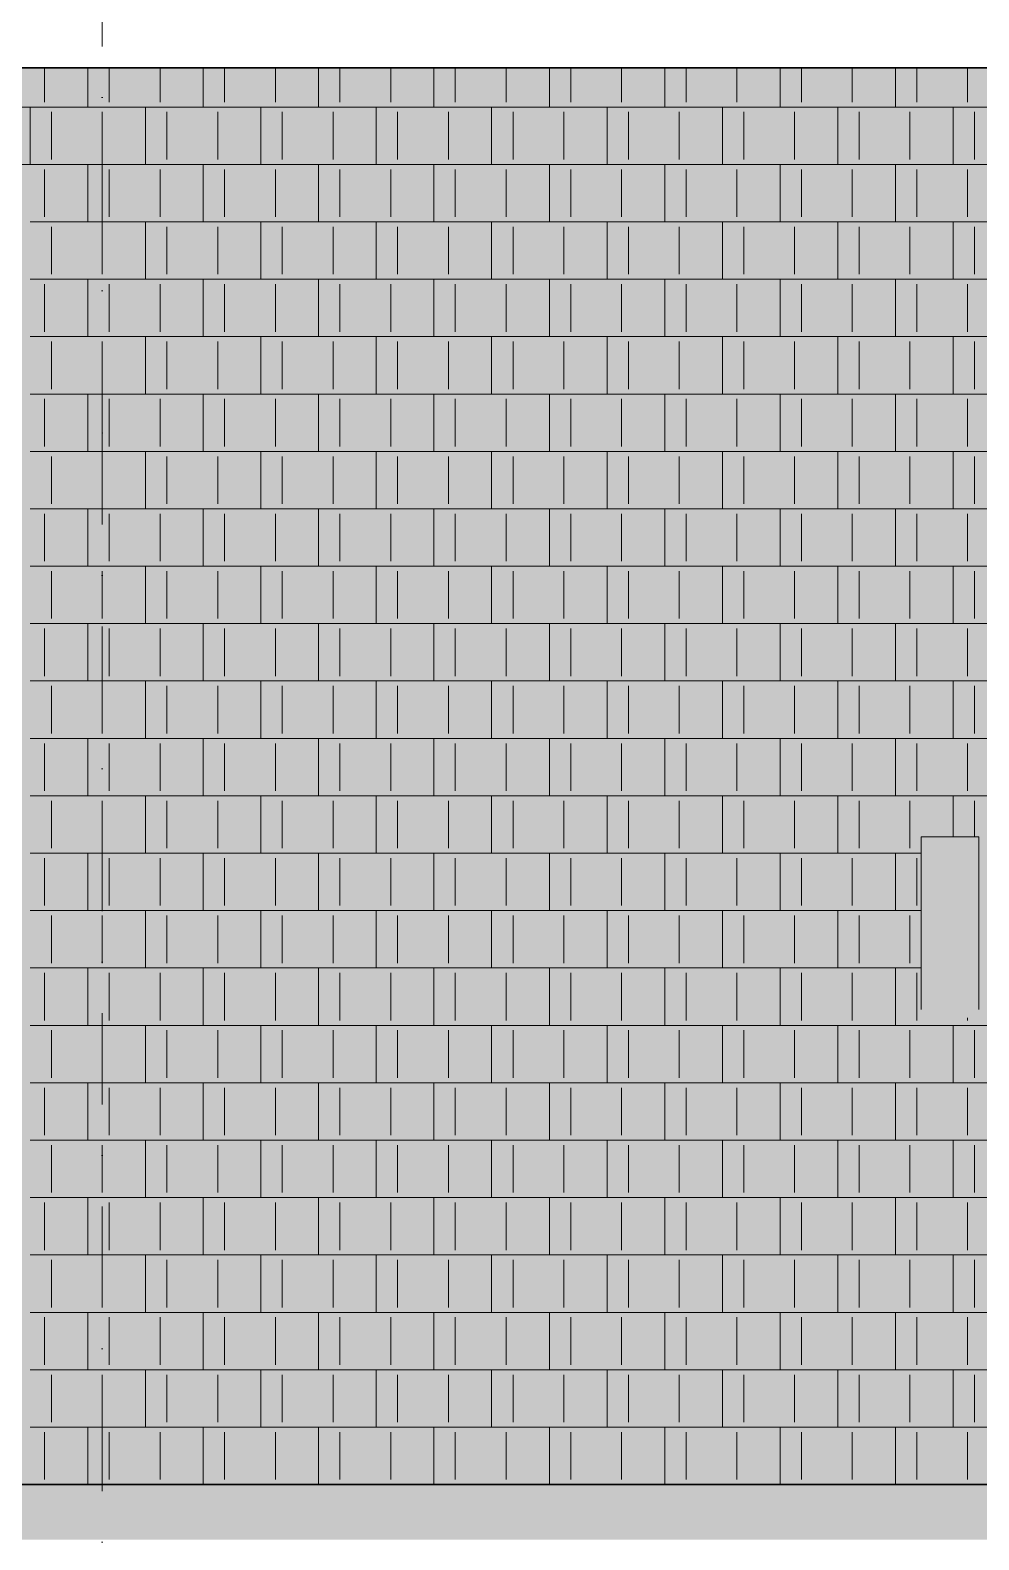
# Model space of a CAD drawing. Extents: x -1929 to 256751, y -18317 to 36108.
# Drawn here: x 225535 to 227180, y 13065 to 15683 of the extents above; entities that cross this region are included whole.
import ezdxf

# ---------------------------------------------------------------- set-up
doc = ezdxf.new("R2010")
doc.units = 0
doc.header["$LTSCALE"] = 5
doc.header["$MEASUREMENT"] = 0
doc.linetypes.add('- Осеви линии', pattern=[670.277762, 317.5, -176.388889, 0, -176.388874])
for name, color, linetype, lineweight in [('1', 8, 'Continuous', 13), ('41', 7, 'Continuous', 35), ('85', 252, 'Continuous', 20)]:
    doc.layers.add(name, color=color, linetype=linetype, lineweight=lineweight)
for name, color, linetype, lineweight, true_color in [('4', 7, 'Continuous', 20, 0x3e3e3e), ('65', 7, 'Continuous', 20, 0x4e4e4e), ('88', 7, 'Continuous', 20, 0x5e5e5e)]:
    doc.layers.add(name, color=color, linetype=linetype, lineweight=lineweight, true_color=true_color)
doc.layers.add('RGB colored ARCHICAD elements', color=7, linetype='Continuous')

# ---------------------------------------------------------------- blocks, each defined once
blk = doc.blocks.new('*X260')
at = {"layer": '1', "color": 250, "linetype": 'Continuous', "lineweight": 13, "true_color": 0x2a2a2a}
for p, q in [((237.504, 266.651), (237.504, 267.842)), ((239.004, 266.48), (239.004, 267.842)), ((239.744, 266.651), (239.744, 267.842)), ((241.504, 266.651), (241.504, 267.842)), ((243.004, 266.48), (243.004, 267.842)), ((243.744, 266.651), (243.744, 267.842)), ((245.504, 266.651), (245.504, 267.842)), ((247.004, 266.48), (247.004, 267.842)), ((247.744, 266.651), (247.744, 267.842)), ((249.504, 266.651), (249.504, 267.842)), ((251.004, 266.48), (251.004, 267.842)), ((251.744, 266.651), (251.744, 267.842)), ((253.504, 266.651), (253.504, 267.842)), ((255.004, 266.48), (255.004, 267.842)), ((255.744, 266.651), (255.744, 267.842)), ((257.504, 266.651), (257.504, 267.842)), ((259.004, 266.48), (259.004, 267.842)), ((259.744, 266.651), (259.744, 267.842)), ((261.504, 266.651), (261.504, 267.842)), ((263.004, 266.48), (263.004, 267.842)), ((263.744, 266.651), (263.744, 267.842)), ((265.504, 266.651), (265.504, 267.842)), ((267.004, 266.48), (267.004, 267.842)), ((267.744, 266.651), (267.744, 267.842)), ((269.504, 266.651), (269.504, 267.842)), ((237.004, 266.48), (229.004, 266.48)), ((245.004, 266.48), (237.004, 266.48)), ((237.004, 266.48), (237.004, 264.489)), ((237.744, 264.66), (237.744, 266.309)), ((239.504, 264.66), (239.504, 266.309)), ((241.004, 264.489), (241.004, 266.48)), ((241.744, 264.66), (241.744, 266.309)), ((243.504, 264.66), (243.504, 266.309)), ((253.004, 266.48), (245.004, 266.48)), ((245.004, 266.48), (245.004, 264.489)), ((245.744, 264.66), (245.744, 266.309)), ((247.504, 264.66), (247.504, 266.309)), ((249.004, 264.489), (249.004, 266.48)), ((249.744, 264.66), (249.744, 266.309)), ((251.504, 264.66), (251.504, 266.309)), ((261.004, 266.48), (253.004, 266.48)), ((253.004, 266.48), (253.004, 264.489)), ((253.744, 264.66), (253.744, 266.309)), ((255.504, 264.66), (255.504, 266.309)), ((257.004, 264.489), (257.004, 266.48)), ((257.744, 264.66), (257.744, 266.309)), ((259.504, 264.66), (259.504, 266.309)), ((269.004, 266.48), (261.004, 266.48)), ((261.004, 266.48), (261.004, 264.489)), ((261.744, 264.66), (261.744, 266.309)), ((263.504, 264.66), (263.504, 266.309)), ((265.004, 264.489), (265.004, 266.48)), ((265.744, 264.66), (265.744, 266.309)), ((267.504, 264.66), (267.504, 266.309)), ((277.004, 266.48), (269.004, 266.48)), ((269.004, 266.48), (269.004, 264.489)), ((269.744, 264.66), (269.744, 266.309)), ((229.004, 264.489), (237.004, 264.489)), ((237.004, 264.489), (245.004, 264.489)), ((239.004, 262.498), (239.004, 264.489)), ((243.004, 262.498), (243.004, 264.489)), ((245.004, 264.489), (253.004, 264.489)), ((247.004, 262.498), (247.004, 264.489)), ((251.004, 262.498), (251.004, 264.489)), ((253.004, 264.489), (261.004, 264.489)), ((255.004, 262.498), (255.004, 264.489)), ((259.004, 262.498), (259.004, 264.489)), ((261.004, 264.489), (269.004, 264.489)), ((263.004, 262.498), (263.004, 264.489)), ((267.004, 262.498), (267.004, 264.489)), ((269.004, 264.489), (277.004, 264.489)), ((237.504, 262.669), (237.504, 264.318)), ((239.744, 262.669), (239.744, 264.318)), ((241.504, 262.669), (241.504, 264.318)), ((243.744, 262.669), (243.744, 264.318)), ((245.504, 262.669), (245.504, 264.318)), ((247.744, 262.669), (247.744, 264.318)), ((249.504, 262.669), (249.504, 264.318)), ((251.744, 262.669), (251.744, 264.318)), ((253.504, 262.669), (253.504, 264.318)), ((255.744, 262.669), (255.744, 264.318)), ((257.504, 262.669), (257.504, 264.318)), ((259.744, 262.669), (259.744, 264.318)), ((261.504, 262.669), (261.504, 264.318)), ((263.744, 262.669), (263.744, 264.318)), ((265.504, 262.669), (265.504, 264.318)), ((267.744, 262.669), (267.744, 264.318)), ((269.504, 262.669), (269.504, 264.318)), ((245.004, 262.498), (237.004, 262.498)), ((237.744, 260.679), (237.744, 262.327)), ((239.504, 260.679), (239.504, 262.327)), ((241.004, 260.508), (241.004, 262.498)), ((241.744, 260.679), (241.744, 262.327)), ((243.504, 260.679), (243.504, 262.327)), ((253.004, 262.498), (245.004, 262.498)), ((245.004, 262.498), (245.004, 260.508)), ((245.744, 260.679), (245.744, 262.327)), ((247.504, 260.679), (247.504, 262.327)), ((249.004, 260.508), (249.004, 262.498)), ((249.744, 260.679), (249.744, 262.327)), ((251.504, 260.679), (251.504, 262.327)), ((261.004, 262.498), (253.004, 262.498)), ((253.004, 262.498), (253.004, 260.508)), ((253.744, 260.679), (253.744, 262.327)), ((255.504, 260.679), (255.504, 262.327)), ((257.004, 260.508), (257.004, 262.498)), ((257.744, 260.679), (257.744, 262.327)), ((259.504, 260.679), (259.504, 262.327)), ((269.004, 262.498), (261.004, 262.498)), ((261.004, 262.498), (261.004, 260.508)), ((261.744, 260.679), (261.744, 262.327)), ((263.504, 260.679), (263.504, 262.327)), ((265.004, 260.508), (265.004, 262.498)), ((265.744, 260.679), (265.744, 262.327)), ((267.504, 260.679), (267.504, 262.327)), ((277.004, 262.498), (269.004, 262.498)), ((269.004, 262.498), (269.004, 260.508)), ((269.744, 260.679), (269.744, 262.327)), ((237.004, 260.508), (245.004, 260.508)), ((237.504, 258.688), (237.504, 260.337)), ((239.004, 258.517), (239.004, 260.508)), ((239.744, 258.688), (239.744, 260.337)), ((241.504, 258.688), (241.504, 260.337)), ((243.004, 258.517), (243.004, 260.508)), ((243.744, 258.688), (243.744, 260.337)), ((245.004, 260.508), (253.004, 260.508)), ((245.504, 258.688), (245.504, 260.337)), ((247.004, 258.517), (247.004, 260.508)), ((247.744, 258.688), (247.744, 260.337)), ((249.504, 258.688), (249.504, 260.337)), ((251.004, 258.517), (251.004, 260.508)), ((251.744, 258.688), (251.744, 260.337)), ((253.004, 260.508), (261.004, 260.508)), ((253.504, 258.688), (253.504, 260.337)), ((255.004, 258.517), (255.004, 260.508)), ((255.744, 258.688), (255.744, 260.337)), ((257.504, 258.688), (257.504, 260.337)), ((259.004, 258.517), (259.004, 260.508)), ((259.744, 258.688), (259.744, 260.337)), ((261.004, 260.508), (269.004, 260.508)), ((261.504, 258.688), (261.504, 260.337)), ((263.004, 258.517), (263.004, 260.508)), ((263.744, 258.688), (263.744, 260.337)), ((265.504, 258.688), (265.504, 260.337)), ((267.004, 258.517), (267.004, 260.508)), ((267.744, 258.688), (267.744, 260.337)), ((269.004, 260.508), (277.004, 260.508)), ((269.504, 258.688), (269.504, 260.337)), ((245.004, 258.517), (237.004, 258.517)), ((237.744, 256.698), (237.744, 258.346)), ((239.504, 256.698), (239.504, 258.346)), ((241.004, 256.527), (241.004, 258.517)), ((241.744, 256.698), (241.744, 258.346)), ((243.504, 256.698), (243.504, 258.346)), ((253.004, 258.517), (245.004, 258.517)), ((245.004, 258.517), (245.004, 256.527)), ((245.744, 256.698), (245.744, 258.346)), ((247.504, 256.698), (247.504, 258.346)), ((249.004, 256.527), (249.004, 258.517)), ((249.744, 256.698), (249.744, 258.346)), ((251.504, 256.698), (251.504, 258.346)), ((261.004, 258.517), (253.004, 258.517)), ((253.004, 258.517), (253.004, 256.527)), ((253.744, 256.698), (253.744, 258.346)), ((255.504, 256.698), (255.504, 258.346)), ((257.004, 256.527), (257.004, 258.517)), ((257.744, 256.698), (257.744, 258.346)), ((259.504, 256.698), (259.504, 258.346)), ((269.004, 258.517), (261.004, 258.517)), ((261.004, 258.517), (261.004, 256.527)), ((261.744, 256.698), (261.744, 258.346)), ((263.504, 256.698), (263.504, 258.346)), ((265.004, 256.527), (265.004, 258.517)), ((265.744, 256.698), (265.744, 258.346)), ((267.504, 256.698), (267.504, 258.346)), ((277.004, 258.517), (269.004, 258.517)), ((269.004, 258.517), (269.004, 256.527)), ((269.744, 256.698), (269.744, 258.346)), ((237.004, 256.527), (245.004, 256.527)), ((237.504, 254.707), (237.504, 256.356)), ((239.004, 254.536), (239.004, 256.527)), ((239.744, 254.707), (239.744, 256.356)), ((241.504, 254.707), (241.504, 256.356)), ((243.004, 254.536), (243.004, 256.527)), ((243.744, 254.707), (243.744, 256.356)), ((245.004, 256.527), (253.004, 256.527)), ((245.504, 254.707), (245.504, 256.356)), ((247.004, 254.536), (247.004, 256.527)), ((247.744, 254.707), (247.744, 256.356)), ((249.504, 254.707), (249.504, 256.356)), ((251.004, 254.536), (251.004, 256.527)), ((251.744, 254.707), (251.744, 256.356)), ((253.004, 256.527), (261.004, 256.527)), ((253.504, 254.707), (253.504, 256.356)), ((255.004, 254.536), (255.004, 256.527)), ((255.744, 254.707), (255.744, 256.356)), ((257.504, 254.707), (257.504, 256.356)), ((259.004, 254.536), (259.004, 256.527)), ((259.744, 254.707), (259.744, 256.356)), ((261.004, 256.527), (269.004, 256.527)), ((261.504, 254.707), (261.504, 256.356)), ((263.004, 254.536), (263.004, 256.527)), ((263.744, 254.707), (263.744, 256.356)), ((265.504, 254.707), (265.504, 256.356)), ((267.004, 254.536), (267.004, 256.527)), ((267.744, 254.707), (267.744, 256.356)), ((269.004, 256.527), (277.004, 256.527)), ((269.504, 254.707), (269.504, 256.356)), ((245.004, 254.536), (237.004, 254.536)), ((241.004, 252.546), (241.004, 254.536)), ((253.004, 254.536), (245.004, 254.536)), ((245.004, 254.536), (245.004, 252.546)), ((249.004, 252.546), (249.004, 254.536)), ((261.004, 254.536), (253.004, 254.536)), ((253.004, 254.536), (253.004, 252.546)), ((257.004, 252.546), (257.004, 254.536)), ((269.004, 254.536), (261.004, 254.536)), ((261.004, 254.536), (261.004, 252.546)), ((265.004, 252.546), (265.004, 254.536)), ((277.004, 254.536), (269.004, 254.536)), ((269.004, 254.536), (269.004, 252.546)), ((237.744, 252.717), (237.744, 254.365)), ((239.504, 252.717), (239.504, 254.365)), ((241.744, 252.717), (241.744, 254.365)), ((243.504, 252.717), (243.504, 254.365)), ((245.744, 252.717), (245.744, 254.365)), ((247.504, 252.717), (247.504, 254.365)), ((249.744, 252.717), (249.744, 254.365)), ((251.504, 252.717), (251.504, 254.365)), ((253.744, 252.717), (253.744, 254.365)), ((255.504, 252.717), (255.504, 254.365)), ((257.744, 252.717), (257.744, 254.365)), ((259.504, 252.717), (259.504, 254.365)), ((261.744, 252.717), (261.744, 254.365)), ((263.504, 252.717), (263.504, 254.365)), ((265.744, 252.717), (265.744, 254.365)), ((267.504, 252.717), (267.504, 254.365)), ((269.744, 252.717), (269.744, 254.365)), ((237.004, 252.546), (245.004, 252.546)), ((237.504, 250.726), (237.504, 252.375)), ((239.004, 250.555), (239.004, 252.546)), ((239.744, 250.726), (239.744, 252.375)), ((241.504, 250.726), (241.504, 252.375)), ((243.004, 250.555), (243.004, 252.546)), ((243.744, 250.726), (243.744, 252.375)), ((245.004, 252.546), (253.004, 252.546)), ((245.504, 250.726), (245.504, 252.375)), ((247.004, 250.555), (247.004, 252.546)), ((247.744, 250.726), (247.744, 252.375)), ((249.504, 250.726), (249.504, 252.375)), ((251.004, 250.555), (251.004, 252.546)), ((251.744, 250.726), (251.744, 252.375)), ((253.004, 252.546), (261.004, 252.546)), ((253.504, 250.726), (253.504, 252.375)), ((255.004, 250.555), (255.004, 252.546)), ((255.744, 250.726), (255.744, 252.375)), ((257.504, 250.726), (257.504, 252.375)), ((259.004, 250.555), (259.004, 252.546)), ((259.744, 250.726), (259.744, 252.375)), ((261.004, 252.546), (269.004, 252.546)), ((261.504, 250.726), (261.504, 252.375)), ((263.004, 250.555), (263.004, 252.546)), ((263.744, 250.726), (263.744, 252.375)), ((265.504, 250.726), (265.504, 252.375)), ((267.004, 250.555), (267.004, 252.546)), ((267.744, 250.726), (267.744, 252.375)), ((269.004, 252.546), (277.004, 252.546)), ((269.504, 250.726), (269.504, 252.375)), ((245.004, 250.555), (237.004, 250.555)), ((237.744, 248.736), (237.744, 250.384)), ((239.504, 248.736), (239.504, 250.384)), ((241.004, 248.565), (241.004, 250.555)), ((241.744, 248.736), (241.744, 250.384)), ((243.504, 248.736), (243.504, 250.384)), ((253.004, 250.555), (245.004, 250.555)), ((245.004, 250.555), (245.004, 248.565)), ((245.744, 248.736), (245.744, 250.384)), ((247.504, 248.736), (247.504, 250.384)), ((249.004, 248.565), (249.004, 250.555)), ((249.744, 248.736), (249.744, 250.384)), ((251.504, 248.736), (251.504, 250.384)), ((261.004, 250.555), (253.004, 250.555)), ((253.004, 250.555), (253.004, 248.565)), ((253.744, 248.736), (253.744, 250.384)), ((255.504, 248.736), (255.504, 250.384)), ((257.004, 248.565), (257.004, 250.555)), ((257.744, 248.736), (257.744, 250.384)), ((259.504, 248.736), (259.504, 250.384)), ((269.004, 250.555), (261.004, 250.555)), ((261.004, 250.555), (261.004, 248.565)), ((261.744, 248.736), (261.744, 250.384)), ((263.504, 248.736), (263.504, 250.384)), ((265.004, 248.565), (265.004, 250.555)), ((265.744, 248.736), (265.744, 250.384)), ((267.504, 248.736), (267.504, 250.384)), ((277.004, 250.555), (269.004, 250.555)), ((269.004, 250.555), (269.004, 248.565)), ((269.744, 248.736), (269.744, 250.384)), ((237.004, 248.565), (245.004, 248.565)), ((237.504, 246.745), (237.504, 248.394)), ((239.004, 246.574), (239.004, 248.565)), ((239.744, 246.745), (239.744, 248.394)), ((241.504, 246.745), (241.504, 248.394)), ((243.004, 246.574), (243.004, 248.565)), ((243.744, 246.745), (243.744, 248.394)), ((245.004, 248.565), (253.004, 248.565)), ((245.504, 246.745), (245.504, 248.394)), ((247.004, 246.574), (247.004, 248.565)), ((247.744, 246.745), (247.744, 248.394)), ((249.504, 246.745), (249.504, 248.394)), ((251.004, 246.574), (251.004, 248.565)), ((251.744, 246.745), (251.744, 248.394)), ((253.004, 248.565), (261.004, 248.565)), ((253.504, 246.745), (253.504, 248.394)), ((255.004, 246.574), (255.004, 248.565)), ((255.744, 246.745), (255.744, 248.394)), ((257.504, 246.745), (257.504, 248.394)), ((259.004, 246.574), (259.004, 248.565)), ((259.744, 246.745), (259.744, 248.394)), ((261.004, 248.565), (269.004, 248.565)), ((261.504, 246.745), (261.504, 248.394)), ((263.004, 246.574), (263.004, 248.565)), ((263.744, 246.745), (263.744, 248.394)), ((265.504, 246.745), (265.504, 248.394)), ((267.004, 246.574), (267.004, 248.565)), ((267.744, 246.745), (267.744, 248.394)), ((269.004, 248.565), (277.004, 248.565)), ((269.504, 246.745), (269.504, 248.394)), ((245.004, 246.574), (237.004, 246.574)), ((237.744, 244.754), (237.744, 246.403)), ((239.504, 244.754), (239.504, 246.403)), ((241.004, 244.583), (241.004, 246.574)), ((241.744, 244.754), (241.744, 246.403)), ((243.504, 244.754), (243.504, 246.403)), ((253.004, 246.574), (245.004, 246.574)), ((245.004, 246.574), (245.004, 244.583)), ((245.744, 244.754), (245.744, 246.403)), ((247.504, 244.754), (247.504, 246.403)), ((249.004, 244.583), (249.004, 246.574)), ((249.744, 244.754), (249.744, 246.403)), ((251.504, 244.754), (251.504, 246.403)), ((261.004, 246.574), (253.004, 246.574)), ((253.004, 246.574), (253.004, 244.583)), ((253.744, 244.754), (253.744, 246.403)), ((255.504, 244.754), (255.504, 246.403)), ((257.004, 244.583), (257.004, 246.574)), ((257.744, 244.754), (257.744, 246.403)), ((259.504, 244.754), (259.504, 246.403)), ((269.004, 246.574), (261.004, 246.574)), ((261.004, 246.574), (261.004, 244.583)), ((261.744, 244.754), (261.744, 246.403)), ((263.504, 244.754), (263.504, 246.403)), ((265.004, 244.583), (265.004, 246.574)), ((265.744, 244.754), (265.744, 246.403)), ((267.504, 244.754), (267.504, 246.403)), ((277.004, 246.574), (269.004, 246.574)), ((269.004, 246.574), (269.004, 244.583)), ((269.744, 244.754), (269.744, 246.403)), ((237.004, 244.583), (245.004, 244.583)), ((239.004, 242.593), (239.004, 244.583)), ((243.004, 242.593), (243.004, 244.583)), ((245.004, 244.583), (253.004, 244.583)), ((247.004, 242.593), (247.004, 244.583)), ((251.004, 242.593), (251.004, 244.583)), ((253.004, 244.583), (261.004, 244.583)), ((255.004, 242.593), (255.004, 244.583)), ((259.004, 242.593), (259.004, 244.583)), ((261.004, 244.583), (269.004, 244.583)), ((263.004, 242.593), (263.004, 244.583)), ((267.004, 242.593), (267.004, 244.583)), ((269.004, 244.583), (277.004, 244.583)), ((237.504, 242.764), (237.504, 244.412)), ((239.744, 242.764), (239.744, 244.412)), ((241.504, 242.764), (241.504, 244.412)), ((243.744, 242.764), (243.744, 244.412)), ((245.504, 242.764), (245.504, 244.412)), ((247.744, 242.764), (247.744, 244.412)), ((249.504, 242.764), (249.504, 244.412)), ((251.744, 242.764), (251.744, 244.412)), ((253.504, 242.764), (253.504, 244.412)), ((255.744, 242.764), (255.744, 244.412)), ((257.504, 242.764), (257.504, 244.412)), ((259.744, 242.764), (259.744, 244.412)), ((261.504, 242.764), (261.504, 244.412)), ((263.744, 242.764), (263.744, 244.412)), ((265.504, 242.764), (265.504, 244.412)), ((267.744, 242.764), (267.744, 244.412)), ((269.504, 242.764), (269.504, 244.412)), ((245.004, 242.593), (237.004, 242.593)), ((237.744, 240.773), (237.744, 242.422)), ((239.504, 240.773), (239.504, 242.422)), ((241.004, 240.602), (241.004, 242.593)), ((241.744, 240.773), (241.744, 242.422)), ((243.504, 240.773), (243.504, 242.422)), ((253.004, 242.593), (245.004, 242.593)), ((245.004, 242.593), (245.004, 240.602)), ((245.744, 240.773), (245.744, 242.422)), ((247.504, 240.773), (247.504, 242.422)), ((249.004, 240.602), (249.004, 242.593)), ((249.744, 240.773), (249.744, 242.422)), ((251.504, 240.773), (251.504, 242.422)), ((261.004, 242.593), (253.004, 242.593)), ((253.004, 242.593), (253.004, 240.602)), ((253.744, 240.773), (253.744, 242.422)), ((255.504, 240.773), (255.504, 242.422)), ((257.004, 240.602), (257.004, 242.593)), ((257.744, 240.773), (257.744, 242.422)), ((259.504, 240.773), (259.504, 242.422)), ((269.004, 242.593), (261.004, 242.593)), ((261.004, 242.593), (261.004, 240.602)), ((261.744, 240.773), (261.744, 242.422)), ((263.504, 240.773), (263.504, 242.422)), ((265.004, 240.602), (265.004, 242.593)), ((265.744, 240.773), (265.744, 242.422)), ((267.504, 240.773), (267.504, 242.422)), ((277.004, 242.593), (269.004, 242.593)), ((269.004, 242.593), (269.004, 241.172)), ((269.744, 241.172), (269.744, 242.422)), ((237.004, 240.602), (245.004, 240.602)), ((237.504, 238.783), (237.504, 240.431)), ((239.004, 238.612), (239.004, 240.602)), ((239.744, 238.783), (239.744, 240.431)), ((241.504, 238.783), (241.504, 240.431)), ((243.004, 238.612), (243.004, 240.602)), ((243.744, 238.783), (243.744, 240.431)), ((245.004, 240.602), (253.004, 240.602)), ((245.504, 238.783), (245.504, 240.431)), ((247.004, 238.612), (247.004, 240.602)), ((247.744, 238.783), (247.744, 240.431)), ((249.504, 238.783), (249.504, 240.431)), ((251.004, 238.612), (251.004, 240.602)), ((251.744, 238.783), (251.744, 240.431)), ((253.004, 240.602), (261.004, 240.602)), ((253.504, 238.783), (253.504, 240.431)), ((255.004, 238.612), (255.004, 240.602)), ((255.744, 238.783), (255.744, 240.431)), ((257.504, 238.783), (257.504, 240.431)), ((259.004, 238.612), (259.004, 240.602)), ((259.744, 238.783), (259.744, 240.431)), ((261.004, 240.602), (267.896, 240.602)), ((261.504, 238.783), (261.504, 240.431)), ((263.004, 238.612), (263.004, 240.602)), ((263.744, 238.783), (263.744, 240.431)), ((265.504, 238.783), (265.504, 240.431)), ((267.004, 238.612), (267.004, 240.602)), ((267.744, 238.783), (267.744, 240.431)), ((245.004, 238.612), (237.004, 238.612)), ((237.744, 236.792), (237.744, 238.441)), ((239.504, 236.792), (239.504, 238.441)), ((241.004, 236.621), (241.004, 238.612)), ((241.744, 236.792), (241.744, 238.441)), ((243.504, 236.792), (243.504, 238.441)), ((253.004, 238.612), (245.004, 238.612)), ((245.004, 238.612), (245.004, 236.621)), ((245.744, 236.792), (245.744, 238.441)), ((247.504, 236.792), (247.504, 238.441)), ((249.004, 236.621), (249.004, 238.612)), ((249.744, 236.792), (249.744, 238.441)), ((251.504, 236.792), (251.504, 238.441)), ((261.004, 238.612), (253.004, 238.612)), ((253.004, 238.612), (253.004, 236.621)), ((253.744, 236.792), (253.744, 238.441)), ((255.504, 236.792), (255.504, 238.441)), ((257.004, 236.621), (257.004, 238.612)), ((257.744, 236.792), (257.744, 238.441)), ((259.504, 236.792), (259.504, 238.441)), ((267.896, 238.612), (261.004, 238.612)), ((261.004, 238.612), (261.004, 236.621)), ((261.744, 236.792), (261.744, 238.441)), ((263.504, 236.792), (263.504, 238.441)), ((265.004, 236.621), (265.004, 238.612)), ((265.744, 236.792), (265.744, 238.441)), ((267.504, 236.792), (267.504, 238.441)), ((237.004, 236.621), (245.004, 236.621)), ((237.504, 234.802), (237.504, 236.45)), ((239.004, 234.631), (239.004, 236.621)), ((239.744, 234.802), (239.744, 236.45)), ((241.504, 234.802), (241.504, 236.45)), ((243.004, 234.631), (243.004, 236.621)), ((243.744, 234.802), (243.744, 236.45)), ((245.004, 236.621), (253.004, 236.621)), ((245.504, 234.802), (245.504, 236.45)), ((247.004, 234.631), (247.004, 236.621)), ((247.744, 234.802), (247.744, 236.45)), ((249.504, 234.802), (249.504, 236.45)), ((251.004, 234.631), (251.004, 236.621)), ((251.744, 234.802), (251.744, 236.45)), ((253.004, 236.621), (261.004, 236.621)), ((253.504, 234.802), (253.504, 236.45)), ((255.004, 234.631), (255.004, 236.621)), ((255.744, 234.802), (255.744, 236.45)), ((257.504, 234.802), (257.504, 236.45)), ((259.004, 234.631), (259.004, 236.621)), ((259.744, 234.802), (259.744, 236.45)), ((261.004, 236.621), (267.896, 236.621)), ((261.504, 234.802), (261.504, 236.45)), ((263.004, 234.631), (263.004, 236.621)), ((263.744, 234.802), (263.744, 236.45)), ((265.504, 234.802), (265.504, 236.45)), ((267.004, 234.631), (267.004, 236.621)), ((267.744, 234.802), (267.744, 236.45)), ((245.004, 234.631), (237.004, 234.631)), ((241.004, 232.64), (241.004, 234.631)), ((253.004, 234.631), (245.004, 234.631)), ((245.004, 234.631), (245.004, 232.64)), ((249.004, 232.64), (249.004, 234.631)), ((261.004, 234.631), (253.004, 234.631)), ((253.004, 234.631), (253.004, 232.64)), ((257.004, 232.64), (257.004, 234.631)), ((269.004, 234.631), (261.004, 234.631)), ((261.004, 234.631), (261.004, 232.64)), ((265.004, 232.64), (265.004, 234.631)), ((277.004, 234.631), (269.004, 234.631)), ((269.004, 234.631), (269.004, 232.64)), ((269.504, 234.802), (269.504, 234.898)), ((237.744, 232.811), (237.744, 234.46)), ((239.504, 232.811), (239.504, 234.46)), ((241.744, 232.811), (241.744, 234.46)), ((243.504, 232.811), (243.504, 234.46)), ((245.744, 232.811), (245.744, 234.46)), ((247.504, 232.811), (247.504, 234.46)), ((249.744, 232.811), (249.744, 234.46)), ((251.504, 232.811), (251.504, 234.46)), ((253.744, 232.811), (253.744, 234.46)), ((255.504, 232.811), (255.504, 234.46)), ((257.744, 232.811), (257.744, 234.46)), ((259.504, 232.811), (259.504, 234.46)), ((261.744, 232.811), (261.744, 234.46)), ((263.504, 232.811), (263.504, 234.46)), ((265.744, 232.811), (265.744, 234.46)), ((267.504, 232.811), (267.504, 234.46)), ((269.744, 232.811), (269.744, 234.46)), ((237.004, 232.64), (245.004, 232.64)), ((237.504, 230.821), (237.504, 232.469)), ((239.004, 230.65), (239.004, 232.64)), ((239.744, 230.821), (239.744, 232.469)), ((241.504, 230.821), (241.504, 232.469)), ((243.004, 230.65), (243.004, 232.64)), ((243.744, 230.821), (243.744, 232.469)), ((245.004, 232.64), (253.004, 232.64)), ((245.504, 230.821), (245.504, 232.469)), ((247.004, 230.65), (247.004, 232.64)), ((247.744, 230.821), (247.744, 232.469)), ((249.504, 230.821), (249.504, 232.469)), ((251.004, 230.65), (251.004, 232.64)), ((251.744, 230.821), (251.744, 232.469)), ((253.004, 232.64), (261.004, 232.64)), ((253.504, 230.821), (253.504, 232.469)), ((255.004, 230.65), (255.004, 232.64)), ((255.744, 230.821), (255.744, 232.469)), ((257.504, 230.821), (257.504, 232.469)), ((259.004, 230.65), (259.004, 232.64)), ((259.744, 230.821), (259.744, 232.469)), ((261.004, 232.64), (269.004, 232.64)), ((261.504, 230.821), (261.504, 232.469)), ((263.004, 230.65), (263.004, 232.64)), ((263.744, 230.821), (263.744, 232.469)), ((265.504, 230.821), (265.504, 232.469)), ((267.004, 230.65), (267.004, 232.64)), ((267.744, 230.821), (267.744, 232.469)), ((269.004, 232.64), (277.004, 232.64)), ((269.504, 230.821), (269.504, 232.469)), ((245.004, 230.65), (237.004, 230.65)), ((237.744, 228.83), (237.744, 230.479)), ((239.504, 228.83), (239.504, 230.479)), ((241.004, 228.659), (241.004, 230.65)), ((241.744, 228.83), (241.744, 230.479)), ((243.504, 228.83), (243.504, 230.479)), ((253.004, 230.65), (245.004, 230.65)), ((245.004, 230.65), (245.004, 228.659)), ((245.744, 228.83), (245.744, 230.479)), ((247.504, 228.83), (247.504, 230.479)), ((249.004, 228.659), (249.004, 230.65)), ((249.744, 228.83), (249.744, 230.479)), ((251.504, 228.83), (251.504, 230.479)), ((261.004, 230.65), (253.004, 230.65)), ((253.004, 230.65), (253.004, 228.659)), ((253.744, 228.83), (253.744, 230.479)), ((255.504, 228.83), (255.504, 230.479)), ((257.004, 228.659), (257.004, 230.65)), ((257.744, 228.83), (257.744, 230.479)), ((259.504, 228.83), (259.504, 230.479)), ((269.004, 230.65), (261.004, 230.65)), ((261.004, 230.65), (261.004, 228.659)), ((261.744, 228.83), (261.744, 230.479)), ((263.504, 228.83), (263.504, 230.479)), ((265.004, 228.659), (265.004, 230.65)), ((265.744, 228.83), (265.744, 230.479)), ((267.504, 228.83), (267.504, 230.479)), ((277.004, 230.65), (269.004, 230.65)), ((269.004, 230.65), (269.004, 228.659)), ((269.744, 228.83), (269.744, 230.479)), ((237.004, 228.659), (245.004, 228.659)), ((237.504, 226.839), (237.504, 228.488)), ((239.004, 226.668), (239.004, 228.659)), ((239.744, 226.839), (239.744, 228.488)), ((241.504, 226.839), (241.504, 228.488)), ((243.004, 226.668), (243.004, 228.659)), ((243.744, 226.839), (243.744, 228.488)), ((245.004, 228.659), (253.004, 228.659)), ((245.504, 226.839), (245.504, 228.488)), ((247.004, 226.668), (247.004, 228.659)), ((247.744, 226.839), (247.744, 228.488)), ((249.504, 226.839), (249.504, 228.488)), ((251.004, 226.668), (251.004, 228.659)), ((251.744, 226.839), (251.744, 228.488)), ((253.004, 228.659), (261.004, 228.659)), ((253.504, 226.839), (253.504, 228.488)), ((255.004, 226.668), (255.004, 228.659)), ((255.744, 226.839), (255.744, 228.488)), ((257.504, 226.839), (257.504, 228.488)), ((259.004, 226.668), (259.004, 228.659)), ((259.744, 226.839), (259.744, 228.488)), ((261.004, 228.659), (269.004, 228.659)), ((261.504, 226.839), (261.504, 228.488)), ((263.004, 226.668), (263.004, 228.659)), ((263.744, 226.839), (263.744, 228.488)), ((265.504, 226.839), (265.504, 228.488)), ((267.004, 226.668), (267.004, 228.659)), ((267.744, 226.839), (267.744, 228.488)), ((269.004, 228.659), (277.004, 228.659)), ((269.504, 226.839), (269.504, 228.488)), ((245.004, 226.668), (237.004, 226.668)), ((237.744, 224.849), (237.744, 226.497)), ((239.504, 224.849), (239.504, 226.497)), ((241.004, 224.678), (241.004, 226.668)), ((241.744, 224.849), (241.744, 226.497)), ((243.504, 224.849), (243.504, 226.497)), ((253.004, 226.668), (245.004, 226.668)), ((245.004, 226.668), (245.004, 224.678)), ((245.744, 224.849), (245.744, 226.497)), ((247.504, 224.849), (247.504, 226.497)), ((249.004, 224.678), (249.004, 226.668)), ((249.744, 224.849), (249.744, 226.497)), ((251.504, 224.849), (251.504, 226.497)), ((261.004, 226.668), (253.004, 226.668)), ((253.004, 226.668), (253.004, 224.678)), ((253.744, 224.849), (253.744, 226.497)), ((255.504, 224.849), (255.504, 226.497)), ((257.004, 224.678), (257.004, 226.668)), ((257.744, 224.849), (257.744, 226.497)), ((259.504, 224.849), (259.504, 226.497)), ((269.004, 226.668), (261.004, 226.668)), ((261.004, 226.668), (261.004, 224.678)), ((261.744, 224.849), (261.744, 226.497)), ((263.504, 224.849), (263.504, 226.497)), ((265.004, 224.678), (265.004, 226.668)), ((265.744, 224.849), (265.744, 226.497)), ((267.504, 224.849), (267.504, 226.497)), ((277.004, 226.668), (269.004, 226.668)), ((269.004, 226.668), (269.004, 224.678)), ((269.744, 224.849), (269.744, 226.497)), ((237.004, 224.678), (245.004, 224.678)), ((239.004, 222.687), (239.004, 224.678)), ((243.004, 222.687), (243.004, 224.678)), ((245.004, 224.678), (253.004, 224.678)), ((247.004, 222.687), (247.004, 224.678)), ((251.004, 222.687), (251.004, 224.678)), ((253.004, 224.678), (261.004, 224.678)), ((255.004, 222.687), (255.004, 224.678)), ((259.004, 222.687), (259.004, 224.678)), ((261.004, 224.678), (269.004, 224.678)), ((263.004, 222.687), (263.004, 224.678)), ((267.004, 222.687), (267.004, 224.678)), ((269.004, 224.678), (277.004, 224.678)), ((237.504, 222.858), (237.504, 224.507)), ((239.744, 222.858), (239.744, 224.507)), ((241.504, 222.858), (241.504, 224.507)), ((243.744, 222.858), (243.744, 224.507)), ((245.504, 222.858), (245.504, 224.507)), ((247.744, 222.858), (247.744, 224.507)), ((249.504, 222.858), (249.504, 224.507)), ((251.744, 222.858), (251.744, 224.507)), ((253.504, 222.858), (253.504, 224.507)), ((255.744, 222.858), (255.744, 224.507)), ((257.504, 222.858), (257.504, 224.507)), ((259.744, 222.858), (259.744, 224.507)), ((261.504, 222.858), (261.504, 224.507)), ((263.744, 222.858), (263.744, 224.507)), ((265.504, 222.858), (265.504, 224.507)), ((267.744, 222.858), (267.744, 224.507)), ((269.504, 222.858), (269.504, 224.507)), ((245.004, 222.687), (237.004, 222.687)), ((237.744, 220.868), (237.744, 222.516)), ((239.504, 220.868), (239.504, 222.516)), ((241.004, 220.697), (241.004, 222.687)), ((241.744, 220.868), (241.744, 222.516)), ((243.504, 220.868), (243.504, 222.516)), ((253.004, 222.687), (245.004, 222.687)), ((245.004, 222.687), (245.004, 220.697)), ((245.744, 220.868), (245.744, 222.516)), ((247.504, 220.868), (247.504, 222.516)), ((249.004, 220.697), (249.004, 222.687)), ((249.744, 220.868), (249.744, 222.516)), ((251.504, 220.868), (251.504, 222.516)), ((261.004, 222.687), (253.004, 222.687)), ((253.004, 222.687), (253.004, 220.697)), ((253.744, 220.868), (253.744, 222.516)), ((255.504, 220.868), (255.504, 222.516)), ((257.004, 220.697), (257.004, 222.687)), ((257.744, 220.868), (257.744, 222.516)), ((259.504, 220.868), (259.504, 222.516)), ((269.004, 222.687), (261.004, 222.687)), ((261.004, 222.687), (261.004, 220.697)), ((261.744, 220.868), (261.744, 222.516)), ((263.504, 220.868), (263.504, 222.516)), ((265.004, 220.697), (265.004, 222.687)), ((265.744, 220.868), (265.744, 222.516)), ((267.504, 220.868), (267.504, 222.516)), ((277.004, 222.687), (269.004, 222.687)), ((269.004, 222.687), (269.004, 220.697)), ((269.744, 220.868), (269.744, 222.516)), ((237.004, 220.697), (245.004, 220.697)), ((237.504, 218.877), (237.504, 220.526)), ((239.004, 218.706), (239.004, 220.697)), ((239.744, 218.877), (239.744, 220.526)), ((241.504, 218.877), (241.504, 220.526)), ((243.004, 218.706), (243.004, 220.697)), ((243.744, 218.877), (243.744, 220.526)), ((245.004, 220.697), (253.004, 220.697)), ((245.504, 218.877), (245.504, 220.526)), ((247.004, 218.706), (247.004, 220.697)), ((247.744, 218.877), (247.744, 220.526)), ((249.504, 218.877), (249.504, 220.526)), ((251.004, 218.706), (251.004, 220.697)), ((251.744, 218.877), (251.744, 220.526)), ((253.004, 220.697), (261.004, 220.697)), ((253.504, 218.877), (253.504, 220.526)), ((255.004, 218.706), (255.004, 220.697)), ((255.744, 218.877), (255.744, 220.526)), ((257.504, 218.877), (257.504, 220.526)), ((259.004, 218.706), (259.004, 220.697)), ((259.744, 218.877), (259.744, 220.526)), ((261.004, 220.697), (269.004, 220.697)), ((261.504, 218.877), (261.504, 220.526)), ((263.004, 218.706), (263.004, 220.697)), ((263.744, 218.877), (263.744, 220.526)), ((265.504, 218.877), (265.504, 220.526)), ((267.004, 218.706), (267.004, 220.697)), ((267.744, 218.877), (267.744, 220.526)), ((269.004, 220.697), (277.004, 220.697)), ((269.504, 218.877), (269.504, 220.526)), ((245.004, 218.706), (237.004, 218.706)), ((253.004, 218.706), (245.004, 218.706)), ((261.004, 218.706), (253.004, 218.706)), ((269.004, 218.706), (261.004, 218.706)), ((277.004, 218.706), (269.004, 218.706))]:
    blk.add_line(p, q, dxfattribs=at)

msp = doc.modelspace()

# ---------------------------------------------------------------- hatches: boundary and pattern name
at = {"layer": 'RGB colored ARCHICAD elements', "linetype": 'Continuous', "lineweight": 0, "true_color": 0x7a7878}
h = msp.add_hatch(color=8, dxfattribs=at)
h.paths.add_polyline_path([(221935.2, 15617.5), (221935.2, 13160.7), (228835.2, 13160.7), (228835.2, 15344.5), (228085.2, 15617.5)])
h.paths.add_polyline_path([(227083.6, 13977.4), (227079.8, 13984.3), (227079.8, 14284), (227179.8, 14284), (227179.8, 13984.3), (227176, 13977.4), (227165.1, 13971.5), (227148.9, 13967.5), (227129.8, 13966.2), (227110.6, 13967.5), (227094.4, 13971.5)], flags=0)
at = {"layer": 'RGB colored ARCHICAD elements', "linetype": 'Continuous', "lineweight": 0, "true_color": 0xdbd9cf}
for points in [[(227079.8, 14284), (227079.8, 13984.3), (227083.6, 13977.4), (227083.6, 14284)], [(227083.6, 14284), (227083.6, 13977.4), (227094.4, 13971.5), (227094.4, 14284)], [(227094.4, 14284), (227094.4, 13971.5), (227110.6, 13967.5), (227110.6, 14284)], [(227110.6, 14284), (227110.6, 13967.5), (227129.8, 13966.2), (227129.8, 14284)], [(227129.8, 14284), (227129.8, 13966.2), (227148.9, 13967.5), (227148.9, 14284)], [(227148.9, 14284), (227148.9, 13967.5), (227165.1, 13971.5), (227165.1, 14284)], [(227165.1, 14284), (227165.1, 13971.5), (227176, 13977.4), (227176, 14284)], [(227176, 14284), (227176, 13977.4), (227179.8, 13984.3), (227179.8, 14284)]]:
    msp.add_hatch(color=254, dxfattribs=at).paths.add_polyline_path(points)
at = {"layer": 'RGB colored ARCHICAD elements', "linetype": 'Continuous', "lineweight": 0, "true_color": 0xccbeac}
msp.add_hatch(color=9, dxfattribs=at).paths.add_polyline_path([(221935.2, 13160.7), (221935.2, 13064.9), (228835.2, 13064.9), (228835.2, 13160.7)])

# ---------------------------------------------------------------- linework, layer by layer
at = {"layer": '4', "linetype": '- Осеви линии', "lineweight": 20, "ltscale": 0.1}
for q in [(225660.2, 15984), (225660.2, 6484)]:
    msp.add_line((225660.2, 14984), q, dxfattribs=at)
at = {"layer": '4', "color": 250, "linetype": '- Осеви линии', "lineweight": 20, "true_color": 0x2a2a2a}
msp.add_point((225660.2, 14984), dxfattribs=at)
msp.add_point((225660.2, 14984), dxfattribs=at)
at = {"layer": '41', "linetype": 'Continuous', "lineweight": 35}
for p, q in [((228085.2, 15617.5), (221935.2, 15617.5)), ((221935.2, 13160.7), (228835.2, 13160.7))]:
    msp.add_line(p, q, dxfattribs=at)
at = {"layer": '85', "linetype": 'Continuous', "lineweight": 20}
msp.add_line((220846, 15617.5), (227535.2, 15617.5), dxfattribs=at)
at = {"layer": '88', "color": 250, "linetype": 'Continuous', "lineweight": 20, "true_color": 0x2a2a2a}
for p, q in [((227079.8, 14284), (227083.6, 14284)), ((227079.8, 13984.3), (227079.8, 14284)), ((227083.6, 14284), (227094.4, 14284)), ((227094.4, 14284), (227110.6, 14284)), ((227110.6, 14284), (227129.8, 14284)), ((227129.8, 14284), (227148.9, 14284)), ((227148.9, 14284), (227165.1, 14284)), ((227165.1, 14284), (227176, 14284)), ((227176, 14284), (227179.8, 14284)), ((227179.8, 13984.3), (227179.8, 14284))]:
    msp.add_line(p, q, dxfattribs=at)

# ---------------------------------------------------------------- block references
at = {"layer": '65', "color": 250, "linetype": 'Continuous', "lineweight": 20, "true_color": 0x2a2a2a, "xscale": 50.00002355911847, "yscale": 50.00002355911847, "zscale": 50.00002355911847}
msp.add_blockref('*X260', (213685, 2225.4), dxfattribs=at)

doc.saveas('drawing.dxf')
